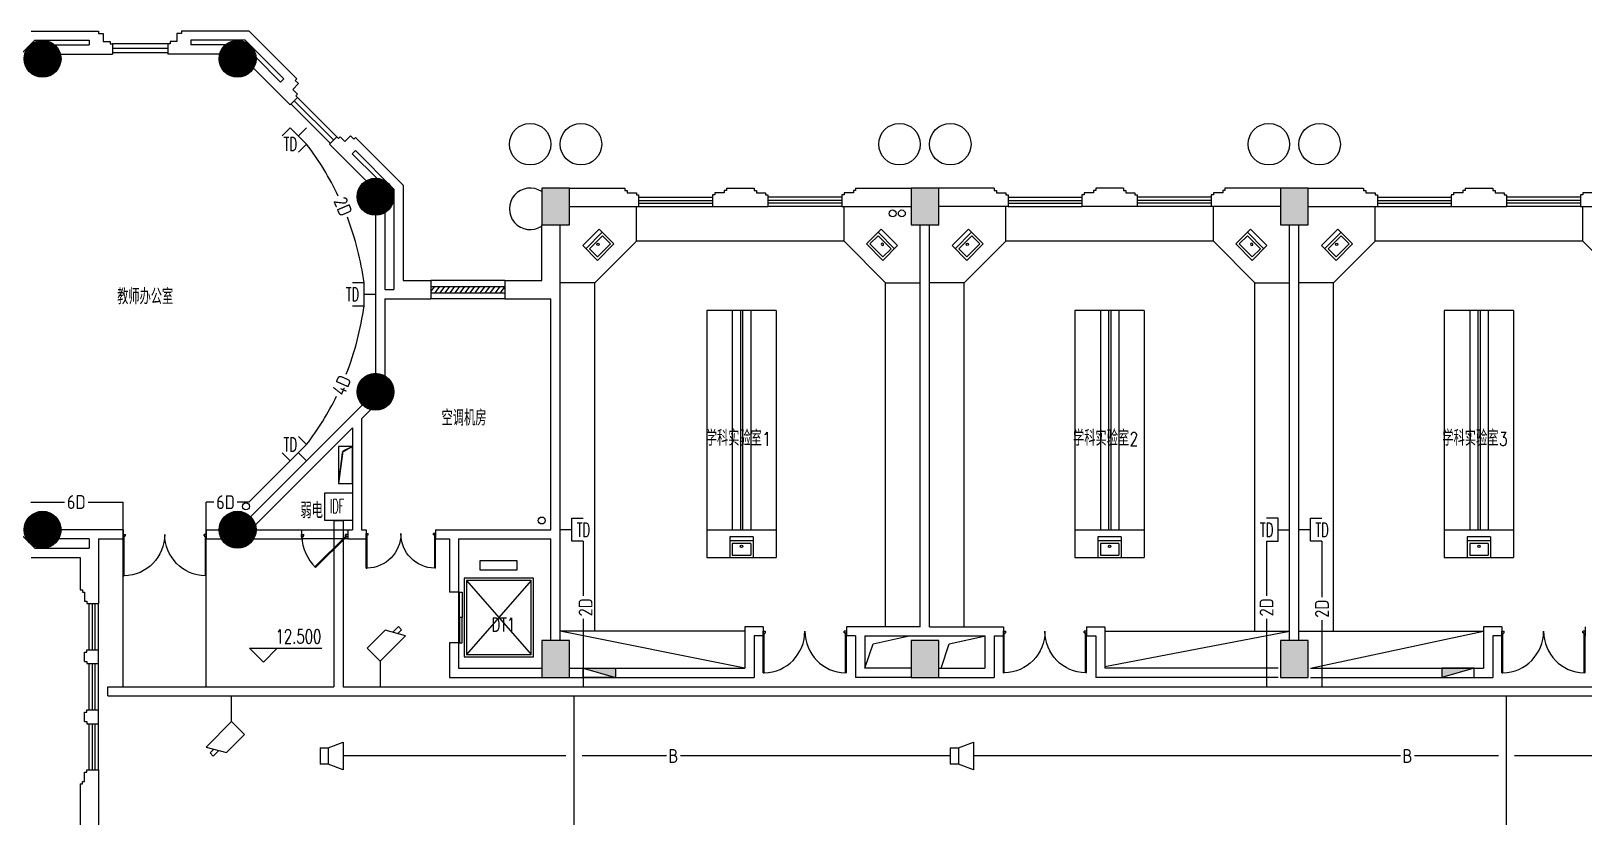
# Model space of a CAD drawing. Extents: x 190999 to 834799, y -200814 to 215286.
# Drawn here: x 328351 to 361987, y 8467 to 25486 of the extents above; entities that cross this region are included whole.
import ezdxf
from ezdxf.enums import TextEntityAlignment as Align

# ---------------------------------------------------------------- set-up
doc = ezdxf.new("R2010")
doc.units = 0
doc.header["$LTSCALE"] = 1000
doc.header["$MEASUREMENT"] = 0
for name, color, linetype in [('00-EQUIP', 3, 'Continuous'), ('00-SIG_TEXT', 7, 'Continuous'), ('00-WIRE-4', 6, 'Continuous'), ('A-墙线', 2, 'Continuous'), ('A-外包装修', 250, 'Continuous'), ('A-外窗', 145, 'Continuous'), ('A-家具', 250, 'Continuous'), ('A-门', 167, 'Continuous'), ('COLUMN', 2, 'Continuous'), ('DIM_ELEV', 3, 'Continuous'), ('EQUIP_消火栓', 6, 'Continuous'), ('PUB_HATCH', 250, 'Continuous'), ('PUB_TEXT', 7, 'Continuous'), ('STAIR', 5, 'Continuous'), ('WALL', 4, 'Continuous'), ('WINDOW', 7, 'Continuous'), ('房间名称', 7, 'Continuous'), ('桥架', 1, 'Continuous'), ('洞口线', 177, 'Continuous'), ('电井开洞', 6, 'Continuous'), ('雨水管', 3, 'Continuous')]:
    doc.layers.add(name, color=color, linetype=linetype)
doc.styles.add('-GBCBIGGBENOR', font='GBENOR.shx', dxfattribs={"bigfont": 'GBCBIG.shx'})
doc.styles.add('_COMPLEX', font='COMPLEX.shx', dxfattribs={"width": 0.5})
doc.styles.add('_TCH_DIM', font='SIMPLEX', dxfattribs={"bigfont": 'GBCBIG'})
doc.styles.get("Standard").update_dxf_attribs({"font": 'simhei.ttf'})
doc.styles.add('zz-1', font='arial.ttf', dxfattribs={"width": 0.8})

# ---------------------------------------------------------------- blocks, each defined once
blk = doc.blocks.new('m1800')
at = {"layer": 'A-墙线'}
for p, q in [((-900, -100), (-900, 100)), ((900, -100), (900, 100))]:
    blk.add_line(p, q, dxfattribs=at)
at = {"layer": 'A-门'}
for p, q in [((-900, 900), (-900, 0)), ((-900, 900), (-880, 900)), ((-880, 900), (-880, 50)), ((880, 900), (880, 50)), ((900, 900), (880, 900)), ((900, 900), (900, 0)), ((-900, 50), (-870, 50)), ((-900, 0), (-850, 0)), ((-870, 50), (-870, 30)), ((-870, 30), (-850, 30)), ((-850, 30), (-850, 0)), ((850, 30), (850, 0)), ((870, 30), (850, 30)), ((900, 0), (850, 0)), ((870, 50), (870, 30)), ((900, 50), (870, 50))]:
    blk.add_line(p, q, dxfattribs=at)
for centre, start, end in [((-900, 0), 0, 88.7267), ((900, 0), 91.2733, 180)]:
    blk.add_arc(centre, 900, start, end, dxfattribs=at)
blk = doc.blocks.new('$TwtSys$00000434')
for p, q in [((-0.5, 0.5), (-0.5, -0.5)), ((-0.5, -0.5), (0.5, 0.5)), ((0.5, 0.5), (-0.5, 0.5)), ((0.5, -0.5), (0.5, 0.5)), ((-0.5, -0.5), (0.5, -0.5))]:
    blk.add_line(p, q)
blk.add_solid([(0.5, -0.5), (0.5, 0.5), (-0.5, -0.5)])
blk = doc.blocks.new('bfm01')
at = {"layer": 'A-墙线'}
for p, q in [((-200, 0), (0, 0)), ((-200, -1000), (0, -1000))]:
    blk.add_line(p, q, dxfattribs=at)
at = {"layer": 'A-门'}
for p, q in [((-200, -1000), (-200, 0)), ((-100, 0), (-100, -50)), ((-70, -50), (-100, -50)), ((-50, -30), (-70, -30)), ((-70, -30), (-70, -50)), ((-64, -44), (-50, -30)), ((-64, -44), (603, -711)), ((-50, 0), (-50, -30)), ((-50, -30), (617, -697)), ((0, 0), (0, -1000)), ((-70, -950), (-100, -950)), ((-100, -1000), (-100, -950)), ((-50, -1000), (-100, -1000)), ((-70, -970), (-70, -950)), ((-50, -970), (-70, -970)), ((-50, -1000), (-50, -970))]:
    blk.add_line(p, q, dxfattribs=at)
blk.add_arc((-100, 0), 1000, 272.866, 315.8103, dxfattribs=at)
blk = doc.blocks.new('$WINLIB2D$00000039')
at = {"color": 0}
for p, q in [((0.5, 0.5), (-0.5, 0.5)), ((-0.5, 0.167), (0.5, 0.167)), ((-0.452, -0.167), (-0.5, 0.084)), ((-0.384, -0.167), (-0.448, 0.167)), ((-0.316, -0.167), (-0.38, 0.167)), ((-0.248, -0.167), (-0.312, 0.167)), ((-0.18, -0.167), (-0.244, 0.167)), ((-0.112, -0.167), (-0.176, 0.167)), ((-0.044, -0.167), (-0.108, 0.167)), ((0.024, -0.167), (-0.04, 0.167)), ((0.092, -0.167), (0.028, 0.167)), ((0.16, -0.167), (0.096, 0.167)), ((0.228, -0.167), (0.164, 0.167)), ((0.296, -0.167), (0.232, 0.167)), ((0.364, -0.167), (0.3, 0.167)), ((0.432, -0.167), (0.368, 0.167)), ((0.5, -0.167), (0.436, 0.167)), ((-0.5, -0.167), (0.5, -0.167)), ((0.5, -0.5), (-0.5, -0.5))]:
    blk.add_line(p, q, dxfattribs=at)
blk = doc.blocks.new('_YZH')
blk.add_circle((0, 0), 0.5)
at = {"layer": 'PUB_HATCH', "const_width": 0.5}
blk.add_lwpolyline([(-0.25, 0, 1), (0.25, 0, 1)], format="xyb", close=True, dxfattribs=at)
blk = doc.blocks.new('$plan$00001609')
at = {"linetype": 'Continuous'}
for p, q in [((0, -251), (0, 251)), ((0, 251), (450, 251)), ((93, -251), (93, 251)), ((146, -199), (146, 199)), ((146, 199), (397, 199)), ((397, 199), (397, -199)), ((450, 251), (450, -251)), ((0, -251), (450, -251)), ((146, -199), (397, -199))]:
    blk.add_line(p, q, dxfattribs=at)
blk.add_line((238, 2), (238, 0))
blk.add_arc((212, 0), 26, 4.716, 0, dxfattribs=at)
at = {"style": 'zz-1'}
for tag in ['YSIZE', 'XSIZE']:
    blk.add_attdef(tag, (0, 0), '', height=0.5, dxfattribs=at)
blk = doc.blocks.new('_LINKPT1')
at = {"color": 0}
blk.add_line((0, 0), (0, 0), dxfattribs=at)
blk = doc.blocks.new('IO37IMB6')
for p, q in [((-0.5, 0.499), (-0.5, 0.999)), ((0.5, 0.999), (0.5, 0.499)), ((0.5, 0.499), (-0.5, 0.499)), ((0, 0.5), (0, 0))]:
    blk.add_line(p, q)
at = {"xscale": 0.002, "yscale": 0.002, "zscale": 0.002}
for p in [(0, 1.384), (-0.5, 0.499), (0, 0), (0.5, 0.499)]:
    blk.add_blockref('_LINKPT1', p, dxfattribs=at)
at = {"style": '_COMPLEX', "width": 0.6, "flags": 8}
blk.add_attdef('$TEXT$', text='', height=0.6, dxfattribs=at).set_placement((0, 1), align=Align.MIDDLE_CENTER)
at = {"flags": 9}
blk.add_attdef('A', (0, 0), '', height=0.00002, dxfattribs=at)
blk = doc.blocks.new('_I71UQN')
for p, q in [((-0.837, 0.1), (-0.609, 0.1)), ((-0.837, -0.1), (-0.837, 0.1)), ((-0.78, 0.4), (-0.323, -0.4)), ((0.78, 0.4), (-0.78, 0.4)), ((0.78, 0.4), (0.78, -0.4)), ((-0.837, -0.1), (-0.494, -0.1)), ((0.78, -0.4), (-0.323, -0.4))]:
    blk.add_line(p, q)
at = {"xscale": 0.002, "yscale": 0.002, "zscale": 0.002}
for p in [(0, 0.4), (0.78, 0), (0, -0.4)]:
    blk.add_blockref('_LINKPT1', p, dxfattribs=at)
at = {"flags": 9}
blk.add_attdef('A', (0, 0), '', height=0.00002, dxfattribs=at)
blk = doc.blocks.new('OS28WV87')
for p, q in [((0, 0.35), (0, -0.35)), ((0, 0.35), (0.35, 0.35)), ((0.35, 0.35), (1, 0.6)), ((0.35, 0.35), (0.35, -0.35)), ((1, 0.6), (1, -0.6)), ((0.35, -0.35), (0, -0.35)), ((1, -0.6), (0.35, -0.35))]:
    blk.add_line(p, q)
at = {"xscale": 0.002, "yscale": 0.002, "zscale": 0.002}
for p in [(0, 0), (0.175, 0.35), (1, 0), (0.175, -0.35)]:
    blk.add_blockref('_LINKPT1', p, dxfattribs=at)
at = {"flags": 9}
blk.add_attdef('A', (0, 0), '', height=0.00002, dxfattribs=at)
blk = doc.blocks.new('A$C6FA94C0C')
at = {"layer": '00-EQUIP', "color": 1}
for p, q in [((300, 800), (80, 672)), ((80, 672), (0, 0))]:
    blk.add_line(p, q, dxfattribs=at)
blk.add_lwpolyline([(0, 0), (300, 0), (300, 800), (0, 800)], close=True, dxfattribs=at)

msp = doc.modelspace()

# ---------------------------------------------------------------- hatches: boundary and pattern name
at = {"layer": 'PUB_HATCH'}
for points in [[(340011.6, 21286.5), (340011.6, 22086.5), (339411.6, 22086.5), (339411.6, 21286.5)], [(348011.6, 21286.5), (348011.6, 22086.5), (347411.6, 22086.5), (347411.6, 21286.5)], [(356011.6, 21286.5), (356011.6, 22086.5), (355411.6, 22086.5), (355411.6, 21286.5)], [(340011.6, 11486.5), (340011.6, 12286.5), (339411.6, 12286.5), (339411.6, 11486.5)], [(348011.6, 11486.5), (348011.6, 12286.5), (347411.6, 12286.5), (347411.6, 11486.5)], [(356011.6, 11486.5), (356011.6, 12286.5), (355411.6, 12286.5), (355411.6, 11486.5)]]:
    msp.add_hatch(color=256, dxfattribs=at).paths.add_polyline_path(points)

# ---------------------------------------------------------------- linework, layer by layer
at = {"layer": '00-EQUIP'}
msp.add_lwpolyline([(334711.6, 15486.4), (335311.6, 15486.4), (335311.6, 14886.4), (334711.6, 14886.4)], close=True, dxfattribs=at)
at = {"layer": '00-WIRE-4'}
for p, q in [((333070.9, 15283.8), (333964.7, 16177.5)), ((328349.5, 15286.5), (329076.1, 15286.5)), ((329585.3, 15286.5), (330347.2, 15286.5)), ((330347.2, 11286.5), (330347.2, 15286.5)), ((332147.2, 11286.5), (332147.2, 15283.8)), ((332309.6, 15283.8), (332147.2, 15283.8)), ((333070.9, 15283.8), (332818.8, 15283.8)), ((340311.1, 14436.5), (340311.1, 13257.4)), ((355112.1, 14436.5), (355112.1, 13257.4)), ((356311.1, 14436.5), (356311.1, 13228.4)), ((340311.1, 12756.8), (340311.1, 11286.5)), ((355112.1, 12756.8), (355112.1, 11286.5)), ((356311.1, 12727.8), (356311.1, 11286.5)), ((335912.1, 11840.4), (335912.1, 11286.5)), ((332692.6, 10532.5), (332692.6, 11086.5)), ((340111.1, 6632.1), (340111.1, 11086.5)), ((360311.1, 6661.9), (360311.1, 11086.5)), ((339936.1, 9786.5), (335111.6, 9786.5)), ((342111.6, 9786.5), (340286.1, 9786.5)), ((348261.6, 9786.5), (342416.6, 9786.5)), ((358012.6, 9786.5), (348761.6, 9786.5)), ((360136.1, 9786.5), (358317.6, 9786.5)), ((365561.6, 9786.5), (360486.1, 9786.5))]:
    msp.add_line(p, q, dxfattribs=at)
for centre, start, end in [((329283.2, 19192.6), 25.43336, 37.38081), ((329283.2, 19192.6), 7.64205, 20.90923), ((329283.2, 20377.9), 338.50735, 352.35795), ((329283.2, 20377.9), 322.61919, 333.81483)]:
    msp.add_arc(centre, 6336.4, start, end, dxfattribs=at)
at = {"layer": 'A-墙线'}
for p, q in [((328433.7, 25286.5), (327600.6, 24453.4)), ((328350.8, 25486.5), (329811.8, 25486.5)), ((328433.7, 25286.5), (329611.8, 25286.5)), ((329611.8, 25286.5), (329611.8, 25186.5)), ((329811.8, 25486.5), (329811.8, 25436.5)), ((329811.8, 25436.5), (329911.8, 25436.5)), ((329911.8, 25436.5), (329911.8, 25261.5)), ((329911.8, 25261.5), (330061.8, 25261.5)), ((330061.8, 25261.5), (330061.8, 25211.5)), ((331511.8, 25261.5), (331361.8, 25261.5)), ((331361.8, 25261.5), (331361.8, 25211.5)), ((331611.8, 25436.5), (331511.8, 25436.5)), ((331511.8, 25436.5), (331511.8, 25261.5)), ((333072.9, 25486.5), (331611.8, 25486.5)), ((331611.8, 25486.5), (331611.8, 25436.5)), ((332990, 25286.5), (331811.8, 25286.5)), ((331811.8, 25286.5), (331811.8, 25186.5)), ((332990, 25286.5), (333823.1, 24453.4)), ((333072.9, 25486.5), (334106, 24453.4)), ((328863.9, 25186.5), (329611.8, 25186.5)), ((328986.7, 24986.5), (330111.8, 24986.5)), ((330061.8, 25211.5), (330111.8, 25211.5)), ((330111.8, 25211.5), (330111.8, 24986.5)), ((331361.8, 25211.5), (331311.8, 25211.5)), ((331311.8, 25211.5), (331311.8, 24986.5)), ((332437, 24986.5), (331311.8, 24986.5)), ((332559.8, 25186.5), (331811.8, 25186.5)), ((333223.6, 24911.5), (333752.4, 24382.7)), ((333168.9, 24683.3), (333964.5, 23887.7)), ((333823.1, 24453.4), (333752.4, 24382.7)), ((334141.3, 24347.3), (334017.6, 24223.6)), ((334017.6, 24223.6), (334123.6, 24117.5)), ((334106, 24453.4), (334070.6, 24418)), ((334070.6, 24418), (334141.3, 24347.3)), ((334123.6, 24046.8), (333964.5, 23887.7)), ((334123.6, 24117.5), (334088.3, 24082.2)), ((334088.3, 24082.2), (334123.6, 24046.8)), ((335272.7, 23215.9), (335148.9, 23092.2)), ((335343.4, 23145.2), (335272.7, 23215.9)), ((334972.2, 23198.3), (334813.1, 23039.2)), ((335608.7, 22243.5), (334813.1, 23039.2)), ((335007.5, 23162.9), (334972.2, 23198.3)), ((335042.9, 23198.3), (335007.5, 23162.9)), ((335148.9, 23092.2), (335042.9, 23198.3)), ((335378.8, 22897.8), (335308, 22827)), ((335378.8, 23180.6), (335343.4, 23145.2)), ((336411.8, 22147.5), (335378.8, 23180.6)), ((336211.8, 22064.7), (335378.8, 22897.8)), ((335836.9, 22298.2), (335308, 22827)), ((336211.8, 22064.7), (336211.8, 19886.5)), ((336411.8, 22147.5), (336411.8, 20086.5)), ((340011.6, 22086.5), (341211.6, 22086.5)), ((341211.6, 22086.5), (341211.6, 22036.5)), ((341211.6, 22036.5), (341261.6, 22036.5)), ((341261.6, 22036.5), (341261.6, 21986.5)), ((341261.6, 21986.5), (341461.6, 21986.5)), ((341461.6, 21986.5), (341461.6, 21936.5)), ((341461.6, 21936.5), (341511.6, 21936.5)), ((341511.6, 21936.5), (341511.6, 21686.5)), ((343161.6, 21936.5), (343111.6, 21936.5)), ((343111.6, 21936.5), (343111.6, 21686.5)), ((343161.6, 21986.5), (343161.6, 21936.5)), ((343361.6, 21986.5), (343161.6, 21986.5)), ((343361.6, 22036.5), (343361.6, 21986.5)), ((343411.6, 22036.5), (343361.6, 22036.5)), ((343411.6, 22086.5), (344011.6, 22086.5)), ((343411.6, 22086.5), (343411.6, 22036.5)), ((344011.6, 22086.5), (344011.6, 22036.5)), ((344011.6, 22036.5), (344061.6, 22036.5)), ((344061.6, 22036.5), (344061.6, 21986.5)), ((344061.6, 21986.5), (344261.6, 21986.5)), ((344261.6, 21986.5), (344261.6, 21936.5)), ((344261.6, 21936.5), (344311.6, 21936.5)), ((344311.6, 21936.5), (344311.6, 21686.5)), ((345961.6, 21936.5), (345911.6, 21936.5)), ((345911.6, 21936.5), (345911.6, 21686.5)), ((345961.6, 21986.5), (345961.6, 21936.5)), ((346161.6, 21986.5), (345961.6, 21986.5)), ((346161.6, 22036.5), (346161.6, 21986.5)), ((346211.6, 22036.5), (346161.6, 22036.5)), ((346211.6, 22086.5), (347411.6, 22086.5)), ((346211.6, 22086.5), (346211.6, 22036.5)), ((349211.6, 22086.5), (348011.6, 22086.5)), ((349211.6, 22086.5), (349211.6, 22036.5)), ((349211.6, 22036.5), (349261.6, 22036.5)), ((349261.6, 22036.5), (349261.6, 21986.5)), ((349261.6, 21986.5), (349461.6, 21986.5)), ((349461.6, 21986.5), (349461.6, 21936.5)), ((349461.6, 21936.5), (349511.6, 21936.5)), ((349511.6, 21936.5), (349511.6, 21686.5)), ((351161.6, 21936.5), (351111.6, 21936.5)), ((351111.6, 21936.5), (351111.6, 21686.5)), ((351161.6, 21986.5), (351161.6, 21936.5)), ((351361.6, 21986.5), (351161.6, 21986.5)), ((351361.6, 22036.5), (351361.6, 21986.5)), ((351411.6, 22036.5), (351361.6, 22036.5)), ((352011.6, 22086.5), (351411.6, 22086.5)), ((351411.6, 22086.5), (351411.6, 22036.5)), ((352011.6, 22086.5), (352011.6, 22036.5)), ((352011.6, 22036.5), (352061.6, 22036.5)), ((352061.6, 22036.5), (352061.6, 21986.5)), ((352061.6, 21986.5), (352261.6, 21986.5)), ((352261.6, 21986.5), (352261.6, 21936.5)), ((352261.6, 21936.5), (352311.6, 21936.5)), ((352311.6, 21936.5), (352311.6, 21686.5)), ((353961.6, 21936.5), (353911.6, 21936.5)), ((353911.6, 21936.5), (353911.6, 21686.5)), ((353961.6, 21986.5), (353961.6, 21936.5)), ((354161.6, 21986.5), (353961.6, 21986.5)), ((354161.6, 22036.5), (354161.6, 21986.5)), ((354211.6, 22036.5), (354161.6, 22036.5)), ((355411.6, 22086.5), (354211.6, 22086.5)), ((354211.6, 22086.5), (354211.6, 22036.5)), ((356011.6, 22086.5), (357211.6, 22086.5)), ((357211.6, 22086.5), (357211.6, 22036.5)), ((357211.6, 22036.5), (357261.6, 22036.5)), ((357261.6, 22036.5), (357261.6, 21986.5)), ((357261.6, 21986.5), (357461.6, 21986.5)), ((357461.6, 21986.5), (357461.6, 21936.5)), ((357461.6, 21936.5), (357511.6, 21936.5)), ((357511.6, 21936.5), (357511.6, 21686.5)), ((359161.6, 21936.5), (359111.6, 21936.5)), ((359111.6, 21936.5), (359111.6, 21686.5)), ((359161.6, 21986.5), (359161.6, 21936.5)), ((359361.6, 21986.5), (359161.6, 21986.5)), ((359361.6, 22036.5), (359361.6, 21986.5)), ((359411.6, 22036.5), (359361.6, 22036.5)), ((359411.6, 22086.5), (360011.6, 22086.5)), ((359411.6, 22086.5), (359411.6, 22036.5)), ((360011.6, 22086.5), (360011.6, 22036.5)), ((360011.6, 22036.5), (360061.6, 22036.5)), ((360061.6, 22036.5), (360061.6, 21986.5)), ((360061.6, 21986.5), (360261.6, 21986.5)), ((360261.6, 21986.5), (360261.6, 21936.5)), ((360261.6, 21936.5), (360311.6, 21936.5)), ((360311.6, 21936.5), (360311.6, 21686.5)), ((361961.6, 21936.5), (361911.6, 21936.5)), ((361911.6, 21936.5), (361911.6, 21686.5)), ((361961.6, 21986.5), (361961.6, 21936.5)), ((362161.6, 21986.5), (361961.6, 21986.5)), ((336011.8, 21552.6), (336011.8, 19886.5)), ((340011.6, 21686.5), (341511.6, 21686.5)), ((343111.6, 21686.5), (344311.6, 21686.5)), ((345911.6, 21686.5), (347411.6, 21686.5)), ((349511.6, 21686.5), (348011.6, 21686.5)), ((352311.6, 21686.5), (351111.6, 21686.5)), ((355411.6, 21686.5), (353911.6, 21686.5)), ((356011.6, 21686.5), (357511.6, 21686.5)), ((359111.6, 21686.5), (360311.6, 21686.5)), ((361911.6, 21686.5), (363411.6, 21686.5)), ((335811.8, 21499), (335811.8, 18074)), ((339411.6, 20086.5), (339411.6, 21286.5)), ((339811.6, 12286.5), (339811.6, 21286.5)), ((347611.6, 12586.5), (347611.6, 21286.5)), ((347811.6, 12586.5), (347811.6, 21286.5)), ((355611.6, 12286.5), (355611.6, 21286.5)), ((355811.6, 12286.5), (355811.6, 21286.5)), ((336011.8, 19886.5), (336211.8, 19886.5)), ((336011.8, 19686.5), (336011.8, 18020.4)), ((339611.6, 14686.5), (339611.6, 19686.5)), ((333107, 14969.4), (335529.4, 17391.7)), ((335511.6, 17091.2), (335711.6, 17291.2)), ((333210.6, 14790.1), (335311.6, 16891.2)), ((335311.6, 16891.2), (335311.6, 14686.5)), ((335511.6, 17091.2), (335511.6, 14686.5)), ((328433.7, 14286.5), (327600.6, 15119.6)), ((329611.6, 14486.5), (328945.8, 14486.5)), ((330347.2, 14686.5), (328999.1, 14686.5)), ((329611.6, 14486.5), (329611.6, 14286.5)), ((329811.6, 14486.5), (329811.6, 13086.5)), ((329811.6, 14486.5), (330347.2, 14486.5)), ((330347.2, 14686.5), (330347.2, 14486.5)), ((332147.2, 14686.5), (332424.2, 14686.5)), ((332147.2, 14486.5), (332477.8, 14486.5)), ((333170.6, 14486.5), (334211.6, 14486.5)), ((333224.2, 14686.5), (334211.6, 14686.5)), ((334211.6, 14686.5), (334211.6, 14486.5)), ((335211.6, 14686.5), (335311.6, 14686.5)), ((335211.6, 14686.5), (335211.6, 14486.5)), ((335211.6, 14486.5), (335611.6, 14486.5)), ((335511.6, 14686.5), (335611.6, 14686.5)), ((335611.6, 14686.5), (335611.6, 14486.5)), ((337111.6, 14686.5), (339611.6, 14686.5)), ((337111.6, 14486.5), (337411.6, 14486.5)), ((337411.6, 14486.5), (337411.6, 13336.5)), ((337611.6, 14486.5), (339611.6, 14486.5)), ((337611.6, 14486.5), (337611.6, 13336.5)), ((339611.6, 12286.5), (339611.6, 14486.5)), ((328433.7, 14286.5), (329611.6, 14286.5)), ((328350.8, 14086.5), (329411.6, 14086.5)), ((329411.6, 14086.5), (329411.6, 13386.5)), ((329411.6, 13386.5), (329461.6, 13386.5)), ((329461.6, 13386.5), (329461.6, 13336.5)), ((329461.6, 13336.5), (329511.6, 13336.5)), ((329511.6, 13336.5), (329511.6, 13136.5)), ((329511.6, 13136.5), (329561.6, 13136.5)), ((329561.6, 13136.5), (329561.6, 13086.5)), ((337611.6, 13336.5), (337411.6, 13336.5)), ((329561.6, 13086.5), (329811.6, 13086.5)), ((344211.6, 12586.5), (343811.6, 12586.5)), ((343811.6, 12586.5), (343811.6, 11686.5)), ((347611.6, 12586.5), (346011.6, 12586.5)), ((347811.6, 12586.5), (349411.6, 12586.5)), ((351211.6, 12586.5), (351611.6, 12586.5)), ((351611.6, 12586.5), (351611.6, 11686.5)), ((360211.6, 12586.5), (359811.6, 12586.5)), ((359811.6, 12586.5), (359811.6, 11686.5)), ((337611.6, 12236.5), (337411.6, 12236.5)), ((337411.6, 12236.5), (337411.6, 11486.5)), ((337611.6, 12236.5), (337611.6, 11686.5)), ((344211.6, 12386.5), (344011.6, 12386.5)), ((344011.6, 12386.5), (344011.6, 11486.5)), ((346211.6, 12386.5), (346011.6, 12386.5)), ((346211.6, 12386.5), (346211.6, 11486.5)), ((346411.6, 12386.5), (349011.6, 12386.5)), ((346411.6, 12386.5), (346411.6, 11686.5)), ((349011.6, 12386.5), (349011.6, 11686.5)), ((349211.6, 12386.5), (349411.6, 12386.5)), ((349211.6, 12386.5), (349211.6, 11486.5)), ((351211.6, 12386.5), (351411.6, 12386.5)), ((351411.6, 12386.5), (351411.6, 11486.5)), ((360211.6, 12386.5), (360011.6, 12386.5)), ((360011.6, 12386.5), (360011.6, 11486.5)), ((329511.6, 11836.5), (329511.6, 12036.5)), ((329511.6, 12036.5), (329561.6, 12036.5)), ((329511.6, 11836.5), (329561.6, 11836.5)), ((329561.6, 12036.5), (329561.6, 12086.5)), ((329561.6, 12086.5), (329811.6, 12086.5)), ((329561.6, 11836.5), (329561.6, 11786.5)), ((329561.6, 11786.5), (329811.6, 11786.5)), ((329811.6, 11786.5), (329811.6, 12086.5)), ((337411.6, 11486.5), (339411.6, 11486.5)), ((337611.6, 11686.5), (339411.6, 11686.5)), ((340011.6, 11686.5), (343811.6, 11686.5)), ((340011.6, 11486.5), (344011.6, 11486.5)), ((347411.6, 11486.5), (346211.6, 11486.5)), ((347411.6, 11686.5), (346411.6, 11686.5)), ((348011.6, 11686.5), (349011.6, 11686.5)), ((348011.6, 11486.5), (349211.6, 11486.5)), ((355361.6, 11486.5), (351411.6, 11486.5)), ((355361.6, 11686.5), (351611.6, 11686.5)), ((356061.6, 11686.5), (359811.6, 11686.5)), ((356061.6, 11486.5), (360011.6, 11486.5)), ((329561.6, 10736.5), (329561.6, 10786.5)), ((329561.6, 10786.5), (329811.6, 10786.5)), ((329811.6, 10486.5), (329811.6, 10786.5)), ((329511.6, 10536.5), (329511.6, 10736.5)), ((329511.6, 10736.5), (329561.6, 10736.5)), ((329511.6, 10536.5), (329561.6, 10536.5)), ((329561.6, 10536.5), (329561.6, 10486.5)), ((329561.6, 10486.5), (329811.6, 10486.5)), ((329511.6, 9436.5), (329561.6, 9436.5)), ((329511.6, 9236.5), (329511.6, 9436.5)), ((329561.6, 9436.5), (329561.6, 9486.5)), ((329561.6, 9486.5), (329811.6, 9486.5)), ((329811.6, 9486.5), (329811.6, 8086.5)), ((329411.6, 9186.5), (329411.6, 8086.5)), ((329411.6, 9186.5), (329461.6, 9186.5)), ((329461.6, 9236.5), (329511.6, 9236.5)), ((329461.6, 9186.5), (329461.6, 9236.5))]:
    msp.add_line(p, q, dxfattribs=at)
at = {"layer": 'A-外包装修'}
for centre in [(339161.6, 23036.5), (340261.6, 23036.5), (347161.6, 23036.5), (348261.6, 23036.5), (355161.6, 23036.5), (356261.6, 23036.5)]:
    msp.add_circle(centre, 450, dxfattribs=at)
msp.add_arc((339161.6, 21636.5), 450, 56.25101, 303.74899, dxfattribs=at)
at = {"layer": 'A-外窗'}
for p, q in [((331311.8, 25211.5), (330111.8, 25211.5)), ((331311.8, 25111.5), (330111.8, 25111.5)), ((331311.8, 25011.5), (330111.8, 25011.5)), ((334830.7, 23056.9), (333982.2, 23905.4)), ((334901.5, 23127.6), (334052.9, 23976.1)), ((334972.2, 23198.3), (334123.6, 24046.8)), ((341511.6, 21886.5), (343111.6, 21886.5)), ((345911.6, 21886.5), (344311.6, 21886.5)), ((349511.6, 21886.5), (351111.6, 21886.5)), ((353911.6, 21886.5), (352311.6, 21886.5)), ((357511.6, 21886.5), (359111.6, 21886.5)), ((361911.6, 21886.5), (360311.6, 21886.5)), ((341511.6, 21816.5), (343111.6, 21816.5)), ((341511.6, 21756.5), (343111.6, 21756.5)), ((341511.6, 21686.5), (343111.6, 21686.5)), ((345911.6, 21816.5), (344311.6, 21816.5)), ((345911.6, 21756.5), (344311.6, 21756.5)), ((345911.6, 21686.5), (344311.6, 21686.5)), ((349511.6, 21816.5), (351111.6, 21816.5)), ((349511.6, 21756.5), (351111.6, 21756.5)), ((349511.6, 21686.5), (351111.6, 21686.5)), ((353911.6, 21816.5), (352311.6, 21816.5)), ((353911.6, 21756.5), (352311.6, 21756.5)), ((353911.6, 21686.5), (352311.6, 21686.5)), ((357511.6, 21816.5), (359111.6, 21816.5)), ((357511.6, 21756.5), (359111.6, 21756.5)), ((357511.6, 21686.5), (359111.6, 21686.5)), ((361911.6, 21816.5), (360311.6, 21816.5)), ((361911.6, 21756.5), (360311.6, 21756.5)), ((361911.6, 21686.5), (360311.6, 21686.5)), ((329611.6, 12086.5), (329611.6, 13086.5)), ((329681.6, 12086.5), (329681.6, 13086.5)), ((329741.6, 12086.5), (329741.6, 13086.5)), ((329811.6, 12086.5), (329811.6, 13086.5)), ((329611.6, 10786.5), (329611.6, 11786.5)), ((329681.6, 10786.5), (329681.6, 11786.5)), ((329741.6, 10786.5), (329741.6, 11786.5)), ((329811.6, 10786.5), (329811.6, 11786.5)), ((329611.6, 9486.5), (329611.6, 10486.5)), ((329681.6, 9486.5), (329681.6, 10486.5)), ((329741.6, 9486.5), (329741.6, 10486.5)), ((329811.6, 9486.5), (329811.6, 10486.5))]:
    msp.add_line(p, q, dxfattribs=at)
at = {"layer": 'A-家具'}
for p, q in [((341461.6, 20936.5), (341461.6, 21686.5)), ((345961.6, 20936.5), (345961.6, 21686.5)), ((349461.6, 20936.5), (349461.6, 21686.5)), ((353961.6, 20936.5), (353961.6, 21686.5)), ((357461.6, 20936.5), (357461.6, 21686.5)), ((361961.6, 20936.5), (361961.6, 21686.5)), ((341461.6, 20936.5), (340561.6, 20036.5)), ((345961.6, 20936.5), (341461.6, 20936.5)), ((345961.6, 20936.5), (346861.6, 20036.5)), ((349461.6, 20936.5), (348561.6, 20036.5)), ((353961.6, 20936.5), (349461.6, 20936.5)), ((353961.6, 20936.5), (354861.6, 20036.5)), ((357461.6, 20936.5), (356561.6, 20036.5)), ((361961.6, 20936.5), (357461.6, 20936.5)), ((361961.6, 20936.5), (362861.6, 20036.5)), ((340561.6, 20036.5), (339811.6, 20036.5)), ((340561.6, 12486.5), (340561.6, 20036.5)), ((346861.6, 12586.5), (346861.6, 20036.5)), ((346861.6, 20036.5), (347611.6, 20036.5)), ((348561.6, 20036.5), (347811.6, 20036.5)), ((348561.6, 12586.5), (348561.6, 20036.5)), ((354861.6, 12486.5), (354861.6, 20036.5)), ((354861.6, 20036.5), (355611.6, 20036.5)), ((356561.6, 20036.5), (355811.6, 20036.5)), ((356561.6, 12486.5), (356561.6, 20036.5)), ((344489.3, 19436.5), (342989.3, 19436.5)), ((342989.3, 19436.5), (342989.3, 14086.5)), ((343539.3, 19436.5), (343539.3, 14686.5)), ((343714.3, 19436.5), (343714.3, 14686.5)), ((343764.3, 19436.5), (343764.3, 14686.5)), ((343939.3, 19436.5), (343939.3, 14686.5)), ((344489.3, 19436.5), (344489.3, 14086.5)), ((352461.6, 19436.5), (350961.6, 19436.5)), ((350961.6, 19436.5), (350961.6, 14086.5)), ((351511.6, 19436.5), (351511.6, 14686.5)), ((351686.6, 19436.5), (351686.6, 14686.5)), ((351736.6, 19436.5), (351736.6, 14686.5)), ((351911.6, 19436.5), (351911.6, 14686.5)), ((352461.6, 19436.5), (352461.6, 14086.5)), ((360461.6, 19436.5), (358961.6, 19436.5)), ((358961.6, 19436.5), (358961.6, 14086.5)), ((359511.6, 19436.5), (359511.6, 14686.5)), ((359686.6, 19436.5), (359686.6, 14686.5)), ((359736.6, 19436.5), (359736.6, 14686.5)), ((359911.6, 19436.5), (359911.6, 14686.5)), ((360461.6, 19436.5), (360461.6, 14086.5)), ((342989.3, 14686.5), (344489.3, 14686.5)), ((350961.6, 14686.5), (352461.6, 14686.5)), ((358961.6, 14686.5), (360461.6, 14686.5)), ((342989.3, 14086.5), (344489.3, 14086.5)), ((350961.6, 14086.5), (352461.6, 14086.5)), ((358961.6, 14086.5), (360461.6, 14086.5)), ((343811.6, 12486.5), (339811.6, 12486.5)), ((343811.6, 11686.5), (339811.6, 12486.5)), ((351611.6, 12486.5), (355611.6, 12486.5)), ((351611.6, 11724.6), (355611.6, 12486.5)), ((355811.6, 12486.5), (359811.6, 12486.5)), ((356061.6, 11686.5), (359811.6, 12486.5))]:
    msp.add_line(p, q, dxfattribs=at)
at = {"layer": 'A-门'}
msp.add_line((337611.6, 13336.5), (337611.6, 12236.5), dxfattribs=at)
for points in [[(337634.1, 12786.5), (337634.1, 13336.5), (337689.3, 13336.5), (337689.3, 12786.5)], [(337634.1, 12786.5), (337634.1, 12236.5), (337689.3, 12236.5), (337689.3, 12786.5)]]:
    msp.add_lwpolyline(points, close=True, dxfattribs=at)
at = {"layer": 'COLUMN'}
for p, q in [((340011.6, 22086.5), (339411.6, 22086.5)), ((339411.6, 22086.5), (339411.6, 21286.5)), ((340011.6, 21286.5), (340011.6, 22086.5)), ((348011.6, 22086.5), (347411.6, 22086.5)), ((347411.6, 22086.5), (347411.6, 21286.5)), ((348011.6, 21286.5), (348011.6, 22086.5)), ((356011.6, 22086.5), (355411.6, 22086.5)), ((355411.6, 22086.5), (355411.6, 21286.5)), ((356011.6, 21286.5), (356011.6, 22086.5)), ((339411.6, 21286.5), (340011.6, 21286.5)), ((347411.6, 21286.5), (348011.6, 21286.5)), ((355411.6, 21286.5), (356011.6, 21286.5)), ((340011.6, 12286.5), (339411.6, 12286.5)), ((339411.6, 12286.5), (339411.6, 11486.5)), ((340011.6, 11486.5), (340011.6, 12286.5)), ((348011.6, 12286.5), (347411.6, 12286.5)), ((347411.6, 12286.5), (347411.6, 11486.5)), ((348011.6, 11486.5), (348011.6, 12286.5)), ((356011.6, 12286.5), (355411.6, 12286.5)), ((355411.6, 12286.5), (355411.6, 11486.5)), ((356011.6, 11486.5), (356011.6, 12286.5)), ((339411.6, 11486.5), (340011.6, 11486.5)), ((347411.6, 11486.5), (348011.6, 11486.5)), ((355411.6, 11486.5), (356011.6, 11486.5))]:
    msp.add_line(p, q, dxfattribs=at)
at = {"layer": 'DIM_ELEV'}
for p, q in [((333382.9, 11820.3), (333082.9, 12120.3)), ((333082.9, 12120.3), (334647.9, 12120.3)), ((333382.9, 11820.3), (333682.9, 12120.3))]:
    msp.add_line(p, q, dxfattribs=at)
at = {"layer": 'STAIR'}
for p, q in [((339182.7, 13586.5), (337782.7, 11986.5)), ((337782.7, 13586.5), (339182.7, 11986.5))]:
    msp.add_line(p, q, dxfattribs=at)
for points in [[(338069.4, 13821.4), (338878.8, 13821.4), (338878.8, 14014.5), (338069.4, 14014.5)], [(339232.7, 13636.5), (337732.7, 13636.5), (337732.7, 11936.5), (339232.7, 11936.5)], [(339182.7, 13586.5), (337782.7, 13586.5), (337782.7, 11986.5), (339182.7, 11986.5)]]:
    msp.add_lwpolyline(points, close=True, dxfattribs=at)
at = {"layer": 'WALL'}
for p, q in [((336411.8, 20086.5), (337011.6, 20086.5)), ((337011.6, 20086.5), (337011.6, 19686.5)), ((338611.6, 20086.5), (339411.6, 20086.5)), ((338611.6, 20086.5), (338611.6, 19686.5)), ((336011.8, 19686.5), (337011.6, 19686.5)), ((338611.6, 19686.5), (339611.6, 19686.5))]:
    msp.add_line(p, q, dxfattribs=at)
at = {"layer": '桥架'}
for p, q in [((334911.6, 14886.5), (334911.6, 11286.5)), ((334911.6, 14886.4), (335111.6, 14886.4)), ((335111.6, 14886.5), (335111.6, 11286.5)), ((330011.6, 11286.5), (334911.6, 11286.5)), ((330011.6, 11086.5), (330011.6, 11286.5)), ((335111.6, 11286.5), (402711.6, 11286.5)), ((330011.6, 11086.5), (402711.6, 11086.5))]:
    msp.add_line(p, q, dxfattribs=at)
at = {"layer": '洞口线', "ltscale": 2}
for points in [[(346411.6, 11686.5), (346589.5, 12212.9), (347372.7, 12386.5)], [(348061.6, 11686.5), (348239.5, 12212.9), (349022.7, 12386.5)]]:
    msp.add_lwpolyline(points, dxfattribs=at)
at = {"layer": '电井开洞', "color": 4}
msp.add_lwpolyline([(335311.6, 16486.5), (335011.6, 16486.5), (335011.6, 15686.5), (335311.6, 15686.5)], close=True, dxfattribs=at)
at = {"layer": '电井开洞'}
msp.add_lwpolyline([(335311.6, 16486.5), (335106.3, 16387.9), (335011.6, 15686.5)], dxfattribs=at)
at = {"layer": '雨水管'}
for centre in [(347011.6, 21536.5), (347211.6, 21536.5), (333004.6, 15193.5), (339411.6, 14886.5)]:
    msp.add_circle(centre, 75, dxfattribs=at)

# ---------------------------------------------------------------- block references
at = {"layer": '00-EQUIP'}
ref = msp.add_blockref('IO37IMB6', (334317.9, 23392.7), dxfattribs=dict(at, xscale=-499.9999999999999, yscale=500, zscale=500, rotation=134.9999999999999))
ref.add_attrib('$TEXT$', 'TD', dxfattribs={"layer": '0', "height": 300, "style": '_COMPLEX', "width": 0.6, "flags": 8}).set_placement((333964.3, 23039.2), align=Align.MIDDLE_CENTER)
ref = msp.add_blockref('IO37IMB6', (335812.8, 19785.3), dxfattribs=dict(at, xscale=-500, yscale=500, zscale=500, rotation=90))
ref.add_attrib('$TEXT$', 'TD', dxfattribs={"layer": '0', "height": 300, "style": '_COMPLEX', "width": 0.6, "flags": 8}).set_placement((335312.8, 19785.3), align=Align.MIDDLE_CENTER)
ref = msp.add_blockref('IO37IMB6', (334317.9, 16177.8), dxfattribs=dict(at, xscale=500, yscale=500, zscale=500, rotation=45.00000000000009))
ref.add_attrib('$TEXT$', 'TD', dxfattribs={"layer": '0', "height": 300, "style": '_COMPLEX', "width": 0.6, "flags": 8}).set_placement((333964.3, 16531.4), align=Align.MIDDLE_CENTER)
msp.add_blockref('A$C6FA94C0C', (335011.6, 15686.5), dxfattribs=at)
ref = msp.add_blockref('IO37IMB6', (339811.6, 14686.5), dxfattribs=dict(at, xscale=500, yscale=500, zscale=500, rotation=270))
ref.add_attrib('$TEXT$', 'TD', dxfattribs={"layer": '0', "height": 300, "style": '_COMPLEX', "width": 0.6, "flags": 8}).set_placement((340311.6, 14686.5), align=Align.MIDDLE_CENTER)
ref = msp.add_blockref('IO37IMB6', (355611.6, 14686.5), dxfattribs=dict(at, xscale=-500, yscale=500, zscale=500, rotation=90))
ref.add_attrib('$TEXT$', 'TD', dxfattribs={"layer": '0', "height": 300, "style": '_COMPLEX', "width": 0.6, "flags": 8}).set_placement((355111.6, 14686.5), align=Align.MIDDLE_CENTER)
ref = msp.add_blockref('IO37IMB6', (355811.6, 14686.5), dxfattribs=dict(at, xscale=500, yscale=500, zscale=500, rotation=270))
ref.add_attrib('$TEXT$', 'TD', dxfattribs={"layer": '0', "height": 300, "style": '_COMPLEX', "width": 0.6, "flags": 8}).set_placement((356311.6, 14686.5), align=Align.MIDDLE_CENTER)
at = {"layer": '00-EQUIP', "yscale": 500, "zscale": 500}
for p, xscale, rotation in [((336046.5, 12257.6), 499.9999999999999, 225.0000000000001), ((332558.2, 10115.3), 500, 45)]:
    msp.add_blockref('_I71UQN', p, dxfattribs=dict(at, xscale=xscale, rotation=rotation))
at = {"layer": '00-EQUIP', "xscale": 500, "yscale": 500, "zscale": 500}
for p in [(334611.6, 9786.5), (348261.6, 9786.5)]:
    msp.add_blockref('OS28WV87', p, dxfattribs=at)
at = {"layer": 'A-家具', "yscale": -1}
for p, rotation in [((340481.3, 21016.8), 315), ((348481.3, 21016.8), 315), ((356481.3, 21016.8), 315), ((343739.3, 14536.5), 270), ((351711.6, 14536.5), 270), ((359711.6, 14536.5), 270)]:
    msp.add_blockref('$plan$00001609', p, dxfattribs=dict(at, rotation=rotation))
at = {"layer": 'A-家具', "rotation": 225}
for p in [(346942, 21016.8), (354942, 21016.8)]:
    msp.add_blockref('$plan$00001609', p, dxfattribs=at)
at = {"layer": 'A-门', "xscale": -1, "rotation": 180}
for p in [(331247.2, 14586.5), (331247.2, 14586.5), (350311.6, 12486.5)]:
    msp.add_blockref('m1800', p, dxfattribs=at)
at = {"layer": 'A-门'}
for name, p, rotation in [('bfm01', (335211.6, 14486.5), 270), ('m1800', (345111.6, 12486.5), 180), ('m1800', (361111.6, 12486.5), 180)]:
    msp.add_blockref(name, p, dxfattribs=dict(at, rotation=rotation))
at = {"layer": 'A-门', "xscale": -0.8333333332557231, "yscale": 0.8333333332557231, "zscale": 0.8333333333333334, "rotation": 180}
msp.add_blockref('m1800', (336361.6, 14603.2), dxfattribs=at)
at = {"layer": 'COLUMN', "xscale": 800, "yscale": 800, "zscale": 800}
for p in [(328599.4, 24886.5), (332824.3, 24886.5), (335811.8, 21899), (335811.8, 17674), (328599.4, 14686.5), (332824.3, 14686.5)]:
    msp.add_blockref('_YZH', p, dxfattribs=at)
at = {"layer": 'EQUIP_消火栓', "yscale": 200, "zscale": 700, "rotation": 180}
for p, xscale in [((340661.6, 11586.5), -700), ((359261.3, 11586.5), 700)]:
    msp.add_blockref('$TwtSys$00000434', p, dxfattribs=dict(at, xscale=xscale))
at = {"layer": 'WINDOW', "xscale": 1600, "yscale": -400, "zscale": 1600}
msp.add_blockref('$WINLIB2D$00000039', (337811.6, 19886.5), dxfattribs=at)

# ---------------------------------------------------------------- texts
at = {"layer": '00-EQUIP', "style": '_COMPLEX', "width": 0.5}
msp.add_text('IDF', height=300, dxfattribs=at).set_placement((334827.8, 15048.2))
at = {"layer": '00-SIG_TEXT', "style": '-GBCBIGGBENOR'}
for s, rotation, p in [('2D', 293.1713, (335108.5, 21685.9)), ('4D', 66.16109, (335079, 17817)), ('2D', 90, (340361.6, 13007.1)), ('2D', 90, (355112.1, 13007.1)), ('2D', 90, (356311.1, 12978.1))]:
    msp.add_text(s, height=300, rotation=rotation, dxfattribs=at).set_placement(p, align=Align.MIDDLE_CENTER)
for s, p in [('6D', (329330.7, 15286.5)), ('6D', (332564.2, 15283.8)), ('B', (342264.1, 9786.5)), ('B', (358165.1, 9786.5))]:
    msp.add_text(s, height=300, dxfattribs=at).set_placement(p, align=Align.MIDDLE_CENTER)
at = {"layer": 'PUB_TEXT', "style": '_TCH_DIM', "width": 0.705882}
msp.add_text('12.500', height=297.5, dxfattribs=at).set_placement((333647.9, 12225.2))
at = {"layer": '房间名称', "style": '_TCH_DIM'}
for s, p in [('教师办公室', (330215.8, 19568.8)), ('空调机房', (337242.7, 16941.6)), ('学科实验室', (342965, 16504.8)), ('学科实验室', (350920, 16504.8)), ('学科实验室', (358920, 16504.8)), ('弱电', (334186.5, 14936.4))]:
    msp.add_text(s, height=337.59, dxfattribs=at).set_placement(p)
at = {"layer": '房间名称', "style": '_TCH_DIM', "width": 0.705882}
for s, p in [('1', (344193.7, 16504.8)), ('2', (352148.7, 16504.8)), ('3', (360148.7, 16504.8)), ('DT1', (338324, 12480.2))]:
    msp.add_text(s, height=297.5, dxfattribs=at).set_placement(p)

doc.saveas('drawing.dxf')
